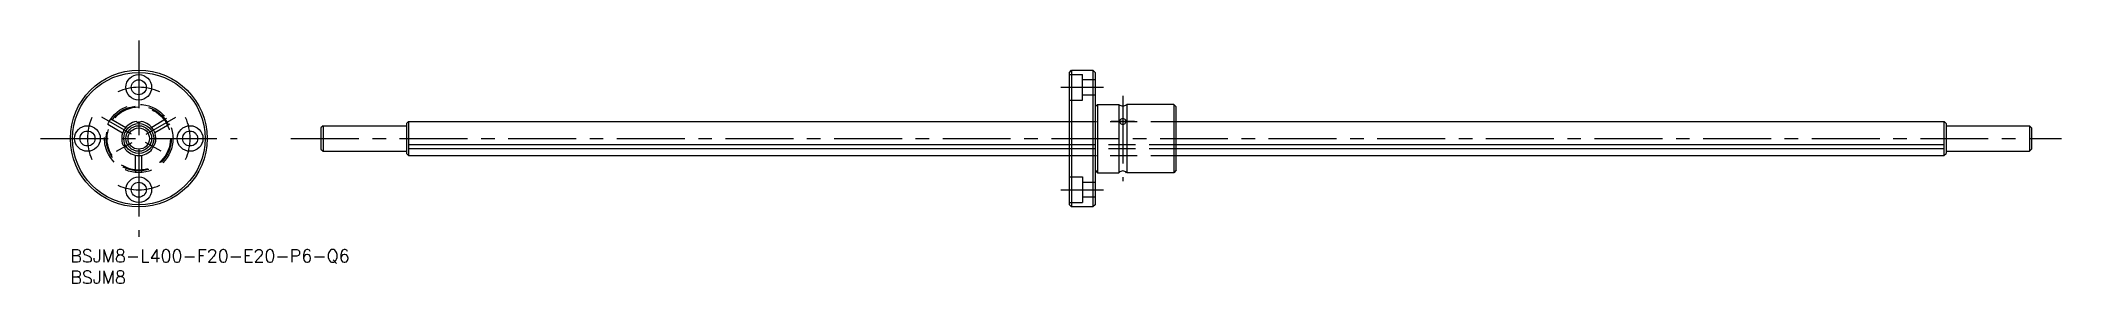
# Model space of a CAD drawing. Extents: x -7 to 466, y -8 to 49.
import ezdxf

# ---------------------------------------------------------------- set-up
doc = ezdxf.new("R2010")
doc.units = 0
doc.header["$LTSCALE"] = 0.5
doc.linetypes.add('CENTER', pattern=[50.8, 31.75, -6.35, 6.35, -6.35])
doc.linetypes.add('DASHED', pattern=[19.05, 12.7, -6.35])
for name, color, linetype in [('MSM_CENTER', 1, 'CENTER'), ('MSM_CONTINUOUS', 7, 'CONTINUOUS'), ('MSM_DASHED', 4, 'DASHED'), ('MSM_PART_NUMBER', 7, 'CONTINUOUS')]:
    doc.layers.add(name, color=color, linetype=linetype)
doc.styles.get("Standard").update_dxf_attribs({"font": 'txt.shx', "height": 3, "bigfont": 'bigfont.shx'})

# ---------------------------------------------------------------- blocks, each defined once
blk = doc.blocks.new('*U2')
at = {"layer": 'MSM_PART_NUMBER'}
blk.add_text('BSJM8-L400-F20-E20-P6-Q6', height=3, dxfattribs=at).set_placement((0, -3))
blk = doc.blocks.new('*U3')
at = {"layer": 'MSM_PART_NUMBER'}
blk.add_text('BSJM8', height=3, dxfattribs=at).set_placement((0, -8))

msp = doc.modelspace()

# ---------------------------------------------------------------- linework, layer by layer
at = {"layer": 'MSM_CENTER'}
for p, q in [((16, 49), (16, 3)), ((231.59, 38), (241.59, 38)), ((246.09, 36), (246.09, 16)), ((14.27, 27), (7.34, 31)), ((17.73, 27.01), (24.64, 31.03)), ((248.84, 30.02), (243.34, 30.02)), ((-7, 26), (39, 26)), ((10.8, 23), (14.44, 25.1)), ((21.2, 23), (17.56, 25.1)), ((51.59, 26), (465.59, 26)), ((231.59, 14), (241.59, 14))]:
    msp.add_line(p, q, dxfattribs=at)
for start, end in [(65.9506, 114.0494), (155.9506, 204.0494), (335.9506, 24.0494), (245.9506, 294.0494)]:
    msp.add_arc((16, 26), 12, start, end, dxfattribs=at)
at = {"layer": 'MSM_CONTINUOUS'}
for p, q in [((233.59, 41.5), (234.09, 42)), ((233.59, 10.5), (233.59, 41.5)), ((234.09, 42), (234.09, 10)), ((234.09, 42), (239.09, 42)), ((239.09, 42), (239.09, 10)), ((239.09, 42), (239.59, 41.5)), ((239.59, 41.5), (239.59, 10.5)), ((240.19, 34), (239.59, 33.4)), ((240.19, 34), (240.19, 18)), ((240.19, 34), (245.19, 34)), ((245.19, 34), (245.19, 18)), ((257.99, 34), (246.99, 34)), ((246.99, 34), (246.99, 18)), ((257.99, 34), (257.99, 18)), ((258.59, 33.4), (257.99, 34)), ((258.59, 18.6), (258.59, 33.4)), ((59.09, 29), (58.59, 28.5)), ((58.59, 28.5), (58.59, 23.5)), ((59.09, 29), (78.59, 29)), ((59.09, 29), (59.09, 23)), ((79.06, 29.96), (78.59, 29.5)), ((78.59, 29.5), (78.59, 22.5)), ((79.06, 29.96), (233.59, 29.96)), ((79.09, 29.96), (79.09, 22)), ((258.59, 29.96), (438.13, 29.96)), ((438.09, 29.96), (438.09, 22)), ((438.13, 29.96), (438.59, 29.5)), ((438.59, 29.5), (438.59, 22.5)), ((438.59, 29), (458.09, 29)), ((458.09, 29), (458.59, 28.5)), ((458.09, 29), (458.09, 23)), ((458.59, 28.5), (458.59, 23.5)), ((233.59, 24.49), (79.09, 24.49)), ((438.09, 24.49), (258.59, 24.49)), ((58.59, 23.5), (59.09, 23)), ((59.09, 23), (78.59, 23)), ((78.59, 22.5), (79.09, 22)), ((233.59, 23.55), (79.09, 23.55)), ((79.09, 22), (233.59, 22)), ((438.09, 23.55), (258.59, 23.55)), ((258.59, 22), (438.09, 22)), ((438.09, 22), (438.59, 22.5)), ((438.59, 23), (458.09, 23)), ((458.59, 23.5), (458.09, 23)), ((239.59, 18.6), (240.19, 18)), ((240.19, 18), (245.19, 18)), ((257.99, 18), (246.99, 18)), ((258.59, 18.6), (257.99, 18)), ((233.59, 10.5), (234.09, 10)), ((239.09, 10), (234.09, 10)), ((239.59, 10.5), (239.09, 10))]:
    msp.add_line(p, q, dxfattribs=at)
for centre, radius in [((16, 26), 16), ((16, 26), 15.5), ((16, 38), 3), ((16, 38), 1.75), ((4, 26), 3), ((16, 26), 3.5), ((16, 26), 3), ((16, 26), 2.5), ((28, 26), 3), ((4, 26), 1.75), ((28, 26), 1.75), ((16, 14), 3), ((16, 14), 1.75)]:
    msp.add_circle(centre, radius, dxfattribs=at)
for centre, radius, start, end in [((246.09, 34.81), 1.21, 222.075, 317.925), ((16, 26), 4, 97.8517, 202.1483), ((16, 30.8), 1, 236.8771, 303.1229), ((16, 26), 4, 337.8517, 82.1483), ((245.94, 30.01), 0.591, 127.2624, 180.8243), ((245.98, 30.04), 0.636, 183.8891, 244.8834), ((246.09, 29.84), 0.818, 89.3612, 128.3401), ((246.09, 30.23), 0.856, 243.3537, 270.0805), ((246.1, 29.84), 0.818, 51.6599, 90.6388), ((246.1, 30.23), 0.856, 269.9195, 296.6463), ((246.21, 30.04), 0.636, 295.1166, 356.1109), ((246.25, 30.01), 0.591, 359.1757, 52.7376), ((11.84, 23.6), 1, 356.8771, 63.1229), ((20.16, 23.6), 1, 116.8771, 183.1229), ((16, 26), 4, 217.8517, 322.1483), ((246.09, 17.19), 1.21, 42.075, 137.925)]:
    msp.add_arc(centre, radius, start, end, dxfattribs=at)
at = {"layer": 'MSM_DASHED'}
for p, q in [((233.59, 41), (236.69, 41)), ((236.69, 35), (236.69, 41)), ((239.59, 39.75), (236.69, 39.75)), ((233.59, 35), (236.69, 35)), ((236.69, 36.25), (239.59, 36.25)), ((8.73, 29.33), (12.22, 27.32)), ((9.48, 30.63), (12.97, 28.61)), ((22.51, 30.66), (19.02, 28.62)), ((23.26, 29.36), (19.77, 27.33)), ((233.59, 29.96), (258.59, 29.96)), ((258.59, 24.49), (233.59, 24.49)), ((15.25, 18.04), (15.25, 22.07)), ((16.75, 18.04), (16.75, 22.07)), ((258.59, 23.55), (233.59, 23.55)), ((233.59, 22), (258.59, 22)), ((233.59, 17), (236.69, 17)), ((236.69, 17), (236.69, 11)), ((236.69, 15.75), (239.59, 15.75)), ((233.59, 11), (236.69, 11)), ((239.59, 12.25), (236.69, 12.25))]:
    msp.add_line(p, q, dxfattribs=at)
for radius in [8, 7.6, 7.4]:
    msp.add_circle((16, 26), radius, dxfattribs=at)

# ---------------------------------------------------------------- block references
at = {"layer": 'MSM_CONTINUOUS'}
for name in ['*U2', '*U3']:
    msp.add_blockref(name, (0, 0), dxfattribs=at)

doc.saveas('drawing.dxf')
